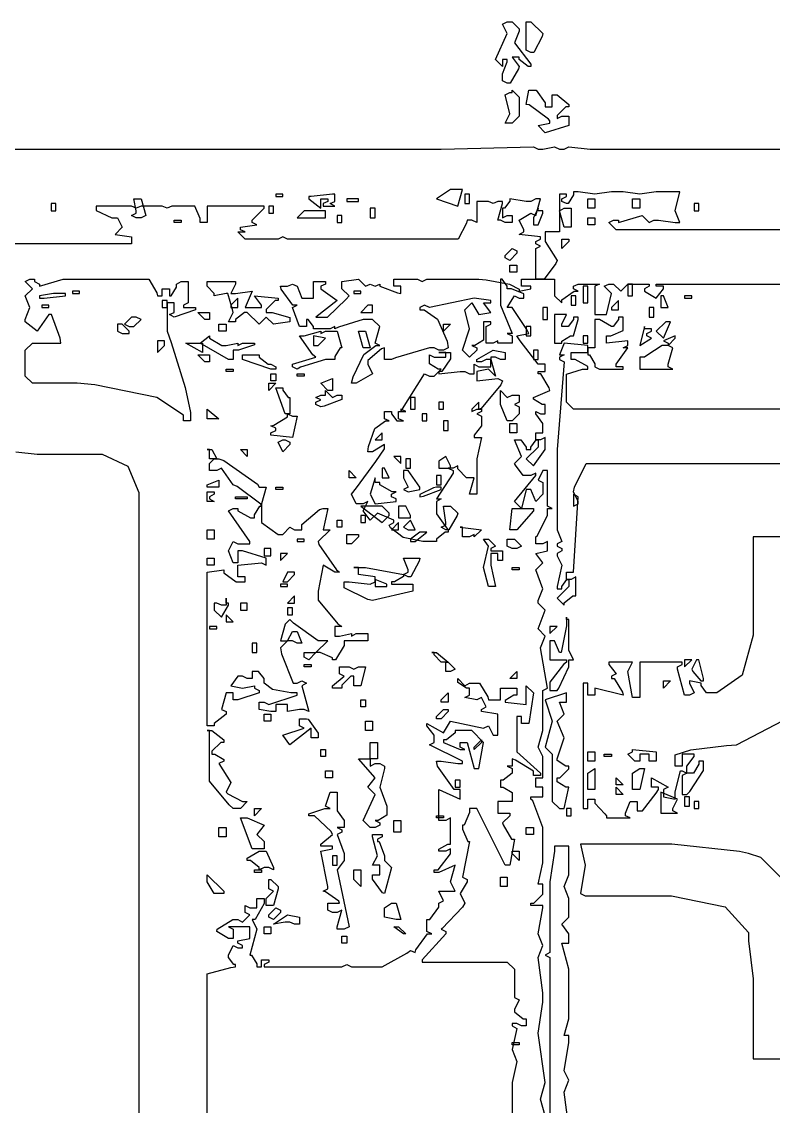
# Model space of a CAD drawing. Extents: x 97 to 264, y 28 to 329.
# Drawn here: x 241.25 to 252.47, y 194.24 to 210.43 of the extents above; entities that cross this region are included whole.
import ezdxf

# ---------------------------------------------------------------- set-up
doc = ezdxf.new("R2010")
doc.units = 0
doc.header["$MEASUREMENT"] = 0

msp = doc.modelspace()

# ---------------------------------------------------------------- linework, layer by layer
at = {"color": 32}
for points in [[(248.568, 210.432), (248.672, 210.326), (248.672, 210.292), (248.602, 210.115), (248.849, 209.797), (248.849, 209.762), (248.805, 209.762), (248.672, 209.868), (248.672, 209.903), (248.568, 209.903), (248.672, 209.762), (248.663, 209.728), (248.538, 209.514), (248.496, 209.514), (248.426, 209.55), (248.426, 209.656), (248.496, 209.833), (248.496, 209.867), (248.426, 209.867), (248.426, 209.762), (248.32, 209.867), (248.496, 210.256), (248.426, 210.396), (248.496, 210.432), (248.568, 210.432)], [(248.779, 210.432), (248.849, 210.432), (249.025, 210.256), (249.016, 210.211), (248.89, 209.973), (248.849, 209.973), (248.779, 210.009), (248.779, 210.432)], [(248.568, 209.41), (248.672, 209.303), (248.672, 209.021), (248.568, 208.915), (248.462, 208.915), (248.532, 209.057), (248.462, 209.338), (248.532, 209.374), (248.568, 209.374), (248.568, 209.41)], [(248.815, 209.41), (248.885, 209.41), (248.929, 209.41), (249.061, 209.223), (249.061, 209.161), (249.167, 209.161), (249.167, 209.338), (249.238, 209.338), (249.414, 209.197), (249.414, 209.161), (249.37, 209.161), (249.238, 209.029), (249.238, 208.985), (249.308, 209.021), (249.414, 209.021), (249.414, 208.88), (249.061, 208.774), (248.955, 208.88), (249.131, 208.915), (249.131, 208.951), (249.113, 208.978), (248.823, 209.189), (248.779, 209.197), (248.815, 209.41)], [(247.438, 207.786), (247.756, 207.68), (247.826, 207.927), (247.65, 207.927), (247.438, 207.786)], [(242.923, 207.786), (243.028, 207.786), (243.1, 207.54), (243.028, 207.504), (242.958, 207.504), (242.888, 207.54), (242.958, 207.574), (242.958, 207.61), (242.923, 207.786)], [(245.04, 207.822), (245.145, 207.822), (245.145, 207.856), (245.04, 207.856), (245.04, 207.822)], [(245.533, 207.822), (245.533, 207.786), (245.71, 207.646), (245.71, 207.786), (245.816, 207.786), (245.816, 207.75), (245.746, 207.716), (245.746, 207.68), (245.922, 207.68), (245.85, 207.716), (245.922, 207.75), (245.922, 207.856), (245.886, 207.856), (245.569, 207.822), (245.533, 207.822)], [(246.098, 207.75), (246.275, 207.75), (246.275, 207.786), (246.098, 207.786), (246.098, 207.75)], [(247.862, 207.716), (247.933, 207.716), (247.933, 207.856), (247.862, 207.856), (247.862, 207.716)], [(249.696, 207.786), (249.803, 207.786), (249.803, 207.646), (249.696, 207.646), (249.696, 207.786)], [(250.366, 207.786), (250.472, 207.786), (250.472, 207.646), (250.366, 207.646), (250.366, 207.786)], [(241.689, 207.61), (241.759, 207.61), (241.759, 207.716), (241.689, 207.716), (241.689, 207.61)], [(244.934, 207.574), (245.004, 207.574), (245.004, 207.68), (244.934, 207.68), (244.934, 207.574)], [(245.357, 207.504), (245.78, 207.504), (245.78, 207.61), (245.463, 207.61), (245.357, 207.504)], [(246.451, 207.504), (246.521, 207.504), (246.521, 207.646), (246.451, 207.646), (246.451, 207.504)], [(248.955, 207.646), (248.885, 207.504), (248.885, 207.397), (248.955, 207.397), (249.025, 207.574), (249.025, 207.61), (248.955, 207.61), (248.955, 207.646)], [(249.45, 207.646), (249.45, 207.363), (249.344, 207.363), (249.273, 207.61), (249.344, 207.646), (249.45, 207.646)], [(251.284, 207.61), (251.354, 207.61), (251.354, 207.716), (251.284, 207.716), (251.284, 207.61)], [(243.523, 207.469), (243.629, 207.469), (243.629, 207.433), (243.523, 207.433), (243.523, 207.469)], [(245.956, 207.433), (246.027, 207.433), (246.027, 207.54), (245.956, 207.54), (245.956, 207.433)], [(249.696, 207.504), (249.803, 207.504), (249.803, 207.397), (249.696, 207.397), (249.696, 207.504)], [(249.308, 207.187), (249.414, 207.187), (249.414, 207.151), (249.308, 207.045), (249.308, 207.187)], [(248.568, 207.045), (248.638, 207.01), (248.638, 206.974), (248.532, 206.868), (248.462, 206.904), (248.462, 206.94), (248.568, 207.045)], [(248.532, 206.798), (248.638, 206.798), (248.638, 206.692), (248.532, 206.692), (248.532, 206.798)], [(241.44, 206.551), (241.512, 206.515), (241.512, 206.481), (241.865, 206.587), (243.1, 206.587), (243.144, 206.587), (243.266, 206.383), (243.276, 206.339), (243.346, 206.339), (243.346, 206.445), (243.453, 206.445), (243.453, 206.339), (243.479, 206.339), (243.557, 206.471), (243.557, 206.515), (243.629, 206.551), (243.733, 206.551), (243.733, 206.235), (243.663, 206.199), (243.663, 206.163), (243.84, 206.163), (243.84, 206.128), (243.523, 206.022), (243.453, 206.058), (243.523, 206.092), (243.523, 206.235), (243.417, 206.235), (243.417, 205.81), (243.477, 205.643), (243.685, 204.97), (243.769, 204.596), (243.769, 204.471), (243.663, 204.471), (243.663, 204.559), (243.266, 204.819), (242.34, 205.008), (242.076, 205.034), (241.406, 205.034), (241.3, 205.14), (241.3, 205.529), (241.406, 205.633), (241.829, 205.633), (241.82, 205.705), (241.694, 206.058), (241.653, 206.058), (241.476, 205.81), (241.3, 205.952), (241.3, 205.986), (241.37, 206.163), (241.3, 206.339), (241.406, 206.445), (241.3, 206.551), (241.37, 206.587), (241.44, 206.587), (241.44, 206.551)], [(244.016, 206.551), (244.439, 206.551), (244.439, 206.515), (244.369, 206.375), (244.439, 206.375), (244.687, 206.411), (244.581, 206.163), (244.828, 206.163), (244.828, 206.199), (244.722, 206.339), (245.074, 206.305), (245.074, 206.269), (245.03, 206.269), (244.898, 206.137), (244.898, 206.092), (244.986, 206.092), (245.251, 206.014), (245.251, 205.986), (245.251, 205.952), (245.004, 205.916), (244.898, 206.022), (244.792, 205.916), (244.615, 206.092), (244.571, 206.092), (244.439, 205.988), (244.439, 205.952), (244.335, 205.952), (244.405, 206.092), (244.395, 206.137), (244.322, 206.375), (244.299, 206.375), (244.122, 206.339), (244.122, 206.375), (244.016, 206.481), (244.016, 206.551)], [(249.626, 206.235), (249.696, 206.235), (249.696, 206.481), (249.626, 206.481), (249.626, 206.235)], [(250.296, 206.339), (250.366, 206.339), (250.366, 206.515), (250.296, 206.515), (250.296, 206.339)], [(241.512, 206.339), (241.512, 206.305), (241.583, 206.305), (241.899, 206.339), (241.899, 206.375), (241.723, 206.375), (241.512, 206.339)], [(242.006, 206.375), (242.112, 206.375), (242.112, 206.411), (242.006, 206.411), (242.006, 206.375)], [(244.369, 206.199), (244.369, 206.163), (244.475, 206.163), (244.475, 206.305), (244.369, 206.199)], [(246.203, 206.375), (246.309, 206.375), (246.309, 206.411), (246.203, 206.411), (246.203, 206.375)], [(249.45, 206.199), (249.52, 206.199), (249.52, 206.339), (249.45, 206.339), (249.45, 206.199)], [(250.789, 206.339), (250.789, 206.163), (250.895, 206.163), (250.825, 206.339), (250.789, 206.339)], [(251.142, 206.305), (251.248, 206.305), (251.248, 206.339), (251.142, 206.339), (251.142, 206.305)], [(241.547, 206.163), (241.653, 206.163), (241.653, 206.199), (241.547, 206.199), (241.547, 206.163)], [(243.346, 206.269), (243.346, 206.163), (243.417, 206.163), (243.417, 206.269), (243.346, 206.269)], [(246.309, 206.092), (246.485, 206.092), (246.485, 206.199), (246.415, 206.199), (246.309, 206.092)], [(249.025, 205.986), (249.097, 205.986), (249.097, 206.163), (249.025, 206.163), (249.025, 205.986)], [(250.049, 206.163), (250.049, 206.128), (250.155, 206.128), (250.155, 206.269), (250.049, 206.163)], [(250.613, 206.022), (250.685, 206.022), (250.685, 206.163), (250.613, 206.163), (250.613, 206.022)], [(242.781, 205.916), (242.852, 205.882), (242.923, 205.882), (243.028, 205.986), (242.958, 206.022), (242.888, 206.022), (242.781, 205.916)], [(243.876, 206.092), (244.052, 206.092), (244.052, 205.986), (243.982, 205.986), (243.876, 206.092)], [(249.202, 206.058), (249.202, 205.633), (249.308, 205.633), (249.308, 205.661), (249.44, 205.74), (249.484, 205.74), (249.554, 205.986), (249.554, 206.022), (249.484, 206.022), (249.484, 205.988), (249.404, 205.882), (249.378, 205.882), (249.308, 205.882), (249.308, 205.916), (249.378, 206.058), (249.202, 206.058)], [(250.155, 206.022), (250.155, 205.988), (250.075, 205.882), (250.049, 205.882), (249.873, 205.986), (249.803, 205.986), (249.803, 205.563), (249.696, 205.563), (249.696, 205.457), (249.723, 205.457), (249.803, 205.325), (249.803, 205.281), (249.873, 205.246), (250.226, 205.246), (250.226, 205.281), (250.119, 205.281), (250.119, 205.317), (250.296, 205.563), (250.226, 205.563), (250.296, 205.599), (250.296, 205.669), (249.979, 205.633), (249.979, 205.74), (250.039, 205.74), (250.226, 205.82), (250.226, 205.846), (250.226, 206.022), (250.155, 206.022)], [(242.675, 205.916), (242.675, 205.81), (242.747, 205.776), (242.852, 205.776), (242.852, 205.81), (242.747, 205.916), (242.675, 205.916)], [(244.192, 205.916), (244.299, 205.916), (244.299, 205.81), (244.192, 205.81), (244.192, 205.916)], [(247.544, 205.916), (247.65, 205.916), (247.544, 205.81), (247.544, 205.916)], [(248.779, 205.74), (248.849, 205.74), (248.849, 205.882), (248.779, 205.882), (248.779, 205.74)], [(250.542, 205.882), (250.472, 205.599), (250.649, 205.705), (250.578, 205.74), (250.578, 205.776), (250.649, 205.81), (250.649, 205.846), (250.542, 205.846), (250.542, 205.882)], [(250.719, 205.81), (250.825, 205.705), (250.931, 205.952), (250.861, 205.952), (250.719, 205.81)], [(243.276, 205.669), (243.276, 205.493), (243.381, 205.599), (243.381, 205.669), (243.276, 205.669)], [(244.052, 205.74), (244.052, 205.705), (244.237, 205.599), (244.299, 205.599), (244.475, 205.633), (244.475, 205.599), (244.545, 205.633), (244.722, 205.633), (244.722, 205.607), (244.483, 205.529), (244.405, 205.529), (244.405, 205.387), (244.335, 205.387), (243.91, 205.633), (244.052, 205.74)], [(245.71, 205.81), (245.71, 205.776), (245.78, 205.81), (245.956, 205.81), (246.027, 205.563), (246, 205.563), (245.922, 205.431), (245.922, 205.387), (245.78, 205.387), (245.409, 205.274), (245.357, 205.246), (245.287, 205.281), (245.287, 205.317), (245.64, 205.423), (245.595, 205.458), (245.393, 205.74), (245.393, 205.74), (245.463, 205.74), (245.71, 205.81)], [(245.604, 205.74), (245.604, 205.599), (245.674, 205.599), (245.78, 205.705), (245.604, 205.74)], [(246.275, 205.81), (246.379, 205.81), (246.451, 205.563), (246.345, 205.563), (246.275, 205.81)], [(249.626, 205.633), (249.696, 205.633), (249.696, 205.74), (249.626, 205.74), (249.626, 205.633)], [(250.825, 205.669), (250.895, 205.633), (250.895, 205.599), (250.807, 205.599), (250.577, 205.45), (250.542, 205.423), (250.472, 205.423), (250.472, 205.246), (250.965, 205.246), (250.895, 205.281), (250.895, 205.317), (250.965, 205.563), (250.895, 205.599), (251.001, 205.705), (251.001, 205.74), (250.825, 205.669)], [(243.699, 205.633), (243.946, 205.633), (243.946, 205.493), (243.699, 205.633)], [(247.474, 205.493), (247.65, 205.493), (247.65, 205.457), (247.65, 205.397), (247.518, 205.21), (247.474, 205.21), (247.474, 205.176), (247.79, 205.21), (247.862, 205.21), (247.933, 205.176), (248.003, 205.176), (248.003, 205.317), (248.073, 205.281), (248.249, 205.281), (248.249, 205.387), (248.179, 205.387), (248.109, 205.353), (248.039, 205.353), (248.039, 205.387), (248.285, 205.529), (248.462, 205.493), (248.462, 205.387), (248.392, 205.387), (248.32, 205.423), (248.249, 205.423), (248.249, 205.387), (248.32, 205.14), (248.215, 205.246), (248.039, 205.21), (248.039, 205.07), (248.356, 205.104), (248.426, 205.07), (248.398, 205.009), (248.108, 204.657), (248.073, 204.647), (248.073, 204.752), (247.967, 204.647), (247.967, 204.611), (248.039, 204.647), (248.109, 204.647), (248.109, 204.611), (248.039, 204.575), (248.109, 204.541), (248.109, 204.399), (248.003, 204.258), (248.003, 204.222), (248.109, 204.222), (248.039, 203.906), (248.039, 203.376), (247.933, 203.376), (248.003, 203.623), (247.933, 203.623), (247.888, 203.623), (247.756, 203.755), (247.756, 203.799), (247.686, 203.765), (247.614, 203.765), (247.686, 203.729), (247.686, 203.693), (247.438, 203.306), (247.51, 203.306), (247.438, 203.27), (247.438, 203.164), (247.438, 203.086), (247.588, 202.875), (247.614, 202.847), (247.614, 202.811), (247.57, 202.811), (247.438, 202.707), (247.438, 202.671), (247.333, 202.671), (247.234, 202.671), (246.939, 202.729), (246.75, 202.873), (246.732, 202.917), (246.804, 202.953), (246.804, 202.988), (246.556, 203.094), (246.451, 202.988), (246.345, 203.13), (246.415, 203.27), (246.345, 203.236), (246.239, 203.236), (246.169, 203.376), (246.247, 203.474), (246.534, 203.867), (246.662, 204.056), (246.662, 204.118), (246.485, 204.012), (246.415, 204.012), (246.423, 204.091), (246.52, 204.36), (246.678, 204.471), (246.732, 204.471), (246.662, 204.505), (246.662, 204.611), (246.768, 204.611), (246.768, 204.577), (246.847, 204.471), (246.874, 204.471), (246.944, 204.471), (246.874, 204.505), (246.874, 204.611), (246.98, 204.611), (246.908, 204.647), (246.908, 204.611), (247.261, 205.176), (247.333, 205.14), (247.403, 205.14), (247.51, 205.246), (247.465, 205.246), (247.333, 205.326), (247.333, 205.353), (247.333, 205.457), (247.403, 205.423), (247.58, 205.423), (247.58, 205.493), (247.474, 205.493)], [(248.885, 205.387), (248.955, 205.387), (248.955, 205.529), (248.885, 205.529), (248.885, 205.387)], [(243.876, 205.457), (244.052, 205.457), (244.052, 205.353), (243.982, 205.353), (243.876, 205.457)], [(244.545, 205.457), (244.792, 205.457), (244.792, 205.423), (244.924, 205.317), (244.968, 205.317), (245.04, 205.281), (245.04, 205.246), (244.968, 205.246), (244.545, 205.387), (244.545, 205.457)], [(244.299, 205.246), (244.405, 205.246), (244.405, 205.21), (244.299, 205.21), (244.299, 205.246)], [(244.968, 205.176), (245.04, 205.176), (245.04, 205.07), (244.968, 205.07), (244.968, 205.176)], [(245.357, 205.176), (245.463, 205.176), (245.463, 205.14), (245.357, 205.14), (245.357, 205.176)], [(244.934, 205.034), (245.04, 205.034), (244.934, 204.928), (244.934, 205.034)], [(245.886, 205.104), (245.886, 204.928), (245.816, 204.928), (245.71, 205.034), (245.886, 205.104)], [(245.04, 204.964), (245.145, 204.964), (245.145, 204.929), (245.223, 204.823), (245.251, 204.823), (245.251, 204.575), (245.181, 204.575), (245.04, 204.964)], [(245.78, 204.928), (245.886, 204.823), (245.956, 204.858), (246.027, 204.858), (246.027, 204.823), (246.027, 204.789), (245.762, 204.691), (245.71, 204.681), (245.64, 204.717), (245.64, 204.752), (245.71, 204.788), (245.64, 204.823), (245.71, 204.858), (245.78, 204.858), (245.78, 204.928)], [(248.392, 204.928), (248.496, 204.823), (248.568, 204.858), (248.672, 204.858), (248.672, 204.752), (248.602, 204.717), (248.672, 204.681), (248.672, 204.575), (248.568, 204.471), (248.496, 204.471), (248.392, 204.717), (248.392, 204.928)], [(247.051, 204.647), (247.121, 204.647), (247.121, 204.823), (247.051, 204.823), (247.051, 204.647)], [(247.474, 204.647), (247.544, 204.647), (247.544, 204.752), (247.474, 204.752), (247.474, 204.647)], [(244.016, 204.647), (244.192, 204.505), (244.016, 204.505), (244.016, 204.647)], [(245.217, 204.575), (245.287, 204.541), (245.357, 204.541), (245.287, 204.222), (244.968, 204.258), (244.968, 204.294), (245.04, 204.329), (245.04, 204.365), (244.968, 204.399), (245.012, 204.409), (245.217, 204.534), (245.217, 204.575)], [(247.227, 204.471), (247.297, 204.471), (247.297, 204.575), (247.227, 204.575), (247.227, 204.471)], [(247.544, 204.329), (247.614, 204.329), (247.614, 204.471), (247.544, 204.471), (247.544, 204.329)], [(248.532, 204.435), (248.638, 204.435), (248.638, 204.294), (248.532, 204.294), (248.532, 204.435)], [(246.521, 204.188), (246.628, 204.188), (246.628, 204.294), (246.521, 204.188)], [(244.016, 204.046), (244.086, 204.046), (244.158, 203.906), (244.052, 203.906), (244.052, 204.046), (244.016, 204.046)], [(244.511, 204.046), (244.615, 204.046), (244.615, 203.942), (244.511, 204.046)], [(245.181, 204.188), (245.251, 204.152), (245.251, 204.118), (245.145, 204.012), (245.074, 204.152), (245.145, 204.188), (245.181, 204.188)], [(244.122, 203.906), (244.192, 203.906), (244.263, 203.879), (244.766, 203.527), (244.792, 203.483), (244.898, 203.483), (244.828, 203.236), (244.828, 202.953), (245.074, 202.777), (245.145, 202.777), (245.251, 202.883), (245.321, 202.847), (245.427, 202.847), (245.427, 202.927), (245.692, 203.148), (245.746, 203.164), (245.816, 203.164), (245.746, 202.847), (245.85, 202.847), (245.674, 202.671), (245.682, 202.627), (245.948, 202.248), (245.992, 202.212), (245.922, 202.212), (245.746, 202.318), (245.674, 201.929), (245.674, 201.797), (245.965, 201.444), (246.027, 201.4), (245.922, 201.4), (245.922, 201.26), (245.992, 201.26), (246.169, 201.296), (246.169, 201.26), (246.239, 201.296), (246.415, 201.296), (246.415, 201.19), (246.063, 201.19), (246.063, 201.119), (245.93, 200.907), (245.886, 200.907), (245.886, 200.934), (245.7, 201.013), (245.64, 201.013), (245.816, 201.19), (245.674, 201.19), (245.303, 201.454), (245.251, 201.506), (245.181, 201.436), (245.11, 201.19), (245.217, 201.19), (245.11, 201.083), (245.127, 200.995), (245.299, 200.554), (245.357, 200.554), (245.427, 200.59), (245.497, 200.554), (245.427, 200.518), (245.533, 200.131), (245.463, 200.165), (245.393, 200.165), (245.217, 200.131), (245.217, 200.237), (245.04, 200.237), (245.04, 200.131), (244.968, 200.131), (244.792, 200.165), (244.792, 200.272), (244.864, 200.272), (244.934, 200.237), (245.357, 200.378), (245.357, 200.414), (245.265, 200.414), (244.99, 200.463), (244.864, 200.558), (244.864, 200.59), (244.864, 200.626), (244.784, 200.731), (244.758, 200.731), (244.687, 200.731), (244.687, 200.624), (244.615, 200.624), (244.545, 200.66), (244.475, 200.66), (244.369, 200.518), (244.545, 200.484), (244.722, 200.518), (244.722, 200.484), (244.792, 200.448), (244.792, 200.414), (244.475, 200.308), (244.405, 200.308), (244.405, 200.414), (244.299, 200.414), (244.228, 200.165), (244.299, 200.131), (244.299, 200.095), (244.122, 199.955), (244.122, 199.919), (244.016, 199.919), (244.016, 202.212), (244.263, 202.248), (244.263, 202.204), (244.449, 202.071), (244.511, 202.071), (244.581, 202.071), (244.581, 202.142), (244.475, 202.142), (244.475, 202.318), (244.828, 202.354), (244.898, 202.318), (244.898, 202.424), (244.545, 202.53), (244.475, 202.53), (244.475, 202.354), (244.405, 202.354), (244.335, 202.53), (244.405, 202.671), (244.475, 202.635), (244.651, 202.635), (244.651, 202.671), (244.335, 203.13), (244.405, 203.164), (244.475, 203.164), (244.475, 203.13), (244.66, 203.024), (244.722, 203.024), (244.722, 203.068), (244.8, 203.2), (244.828, 203.2), (244.818, 203.228), (244.465, 203.491), (244.405, 203.517), (244.228, 203.765), (244.158, 203.729), (244.052, 203.729), (244.052, 203.835), (244.122, 203.906)], [(246.804, 203.942), (246.908, 203.835), (246.908, 203.942), (246.804, 203.942)], [(246.98, 203.765), (247.051, 203.765), (247.051, 203.906), (246.98, 203.906), (246.98, 203.765)], [(247.474, 203.87), (247.474, 203.765), (247.65, 203.765), (247.65, 203.799), (247.58, 203.942), (247.474, 203.87)], [(246.133, 203.729), (246.239, 203.623), (246.133, 203.623), (246.133, 203.729)], [(246.628, 203.765), (246.628, 203.623), (246.732, 203.623), (246.662, 203.765), (246.628, 203.765)], [(246.944, 203.729), (246.944, 203.623), (247.015, 203.483), (246.944, 203.447), (247.015, 203.412), (247.191, 203.447), (247.191, 203.483), (247.015, 203.729), (246.944, 203.729)], [(244.192, 203.589), (244.192, 203.483), (244.016, 203.483), (244.016, 203.517), (244.192, 203.589)], [(246.521, 203.623), (246.451, 203.376), (246.521, 203.236), (246.838, 203.27), (246.838, 203.306), (246.768, 203.34), (246.768, 203.376), (246.838, 203.412), (246.776, 203.412), (246.592, 203.518), (246.592, 203.553), (246.521, 203.553), (246.521, 203.623)], [(247.438, 203.659), (247.438, 203.517), (247.51, 203.517), (247.51, 203.659), (247.438, 203.659)], [(244.016, 203.412), (244.122, 203.412), (244.122, 203.376), (244.052, 203.34), (244.052, 203.306), (244.122, 203.27), (244.016, 203.27), (244.016, 203.412)], [(245.04, 203.483), (245.145, 203.483), (245.145, 203.447), (245.04, 203.447), (245.04, 203.483)], [(247.191, 203.34), (247.244, 203.35), (247.51, 203.449), (247.51, 203.483), (247.438, 203.483), (247.394, 203.474), (247.191, 203.375), (247.191, 203.34)], [(244.439, 203.34), (244.615, 203.34), (244.615, 203.306), (244.439, 203.306), (244.439, 203.34)], [(246.309, 203.2), (246.628, 202.953), (246.732, 203.06), (246.732, 203.094), (246.628, 203.2), (246.309, 203.2)], [(246.874, 203.2), (246.874, 203.024), (247.051, 203.024), (247.051, 203.06), (246.98, 203.2), (246.874, 203.2)], [(247.544, 203.2), (247.65, 203.2), (247.756, 203.094), (247.746, 203.06), (247.621, 202.847), (247.58, 202.847), (247.51, 202.883), (247.58, 202.917), (247.58, 202.953), (247.544, 203.2)], [(248.568, 203.164), (248.885, 203.164), (248.885, 203.13), (248.638, 202.847), (248.532, 202.847), (248.568, 203.164)], [(245.956, 202.988), (246.027, 202.988), (246.027, 202.883), (245.956, 202.883), (245.956, 202.988)], [(246.309, 202.953), (246.379, 202.953), (246.379, 203.06), (246.309, 203.06), (246.309, 202.953)], [(246.768, 202.847), (246.874, 202.847), (246.874, 202.953), (246.768, 202.847)], [(246.944, 202.883), (247.015, 202.847), (247.121, 202.847), (247.051, 202.988), (246.944, 202.883)], [(244.016, 202.847), (244.122, 202.847), (244.122, 202.707), (244.016, 202.707), (244.016, 202.847)], [(246.098, 202.777), (246.275, 202.777), (246.275, 202.741), (246.169, 202.635), (246.098, 202.635), (246.098, 202.777)], [(247.051, 202.707), (247.051, 202.671), (247.121, 202.671), (247.297, 202.811), (247.191, 202.811), (247.051, 202.707)], [(247.79, 202.883), (248.109, 202.847), (248.003, 202.741), (248.003, 202.777), (247.933, 202.741), (247.826, 202.741), (247.826, 202.883), (247.79, 202.883)], [(245.357, 202.671), (245.463, 202.671), (245.463, 202.707), (245.357, 202.707), (245.357, 202.671)], [(248.143, 202.707), (248.215, 202.707), (248.32, 202.601), (248.249, 202.565), (248.249, 202.53), (248.426, 202.53), (248.426, 202.388), (248.356, 202.388), (248.356, 202.494), (248.249, 202.494), (248.249, 202.318), (248.32, 202.001), (248.215, 202.001), (248.143, 202.282), (248.215, 202.601), (248.143, 202.707)], [(248.532, 202.707), (248.602, 202.707), (248.708, 202.601), (248.638, 202.565), (248.568, 202.565), (248.496, 202.601), (248.496, 202.707), (248.532, 202.707)], [(244.016, 202.424), (244.122, 202.424), (244.122, 202.318), (244.016, 202.318), (244.016, 202.424)], [(244.864, 202.458), (244.968, 202.458), (244.968, 202.565), (244.864, 202.565), (244.864, 202.458)], [(245.11, 202.494), (245.11, 202.388), (245.217, 202.494), (245.11, 202.494)], [(246.944, 202.424), (247.191, 202.424), (247.182, 202.38), (247.056, 202.142), (247.015, 202.142), (246.944, 202.178), (247.015, 202.212), (247.015, 202.248), (246.944, 202.424)], [(246.203, 202.282), (246.379, 202.282), (246.944, 202.178), (246.944, 202.151), (246.812, 202.071), (246.768, 202.071), (246.768, 202.035), (247.085, 202.035), (247.085, 201.929), (246.485, 201.789), (246.414, 201.807), (246.063, 201.979), (246.063, 202.035), (246.063, 202.071), (246.133, 202.071), (246.451, 202.035), (246.521, 202.071), (246.521, 202.142), (246.275, 202.178), (246.275, 202.282), (246.203, 202.282)], [(248.568, 202.282), (248.672, 202.282), (248.672, 202.248), (248.568, 202.248), (248.568, 202.282)], [(245.217, 202.212), (245.145, 202.071), (245.217, 202.071), (245.321, 202.178), (245.321, 202.212), (245.217, 202.212)], [(246.521, 202.106), (246.521, 202.001), (246.698, 202.001), (246.698, 202.035), (246.521, 202.106)], [(245.11, 202.001), (245.217, 202.001), (245.217, 202.035), (245.11, 202.035), (245.11, 202.001)], [(244.299, 201.825), (244.299, 201.719), (244.228, 201.719), (244.158, 201.753), (244.122, 201.753), (244.122, 201.648), (244.228, 201.542), (244.335, 201.719), (244.335, 201.753), (244.299, 201.753), (244.299, 201.825)], [(245.217, 201.753), (245.321, 201.753), (245.321, 201.859), (245.217, 201.753)], [(244.511, 201.648), (244.615, 201.648), (244.615, 201.753), (244.511, 201.753), (244.511, 201.648)], [(245.217, 201.577), (245.287, 201.577), (245.287, 201.683), (245.217, 201.683), (245.217, 201.577)], [(244.299, 201.577), (244.299, 201.472), (244.405, 201.472), (244.299, 201.577)], [(249.378, 201.542), (249.378, 201.41), (249.3, 201.013), (249.273, 201.013), (249.202, 201.19), (249.131, 201.19), (249.131, 200.907), (249.378, 200.907), (249.378, 200.871), (249.334, 200.837), (249.131, 200.572), (249.131, 200.484), (249.131, 200.448), (249.238, 200.448), (249.264, 200.484), (249.414, 200.802), (249.414, 200.907), (249.484, 200.907), (249.414, 201.047), (249.414, 201.506), (249.378, 201.506), (249.378, 201.542)], [(244.052, 201.366), (244.158, 201.366), (244.158, 201.4), (244.052, 201.4), (244.052, 201.366)], [(245.287, 201.33), (245.357, 201.33), (245.427, 201.154), (245.357, 201.154), (245.287, 201.19), (245.217, 201.19), (245.287, 201.33)], [(249.131, 201.4), (249.131, 201.296), (249.238, 201.4), (249.131, 201.4)], [(244.687, 201.013), (244.758, 201.013), (244.758, 201.154), (244.687, 201.154), (244.687, 201.013)], [(245.463, 201.013), (245.64, 201.013), (245.533, 200.907), (245.463, 200.943), (245.463, 201.013)], [(247.367, 201.013), (247.438, 201.013), (247.614, 200.871), (247.51, 200.871), (247.403, 200.977), (247.403, 201.013), (247.367, 201.013)], [(245.463, 200.837), (245.569, 200.837), (245.569, 200.801), (245.463, 200.801), (245.463, 200.837)], [(246.027, 200.801), (246.133, 200.801), (246.203, 200.767), (246.275, 200.801), (246.379, 200.801), (246.309, 200.518), (246.203, 200.518), (246.203, 200.66), (246.159, 200.66), (246.027, 200.528), (246.027, 200.484), (245.886, 200.484), (245.886, 200.518), (246.063, 200.66), (245.992, 200.695), (245.992, 200.801), (246.027, 200.801)], [(247.614, 200.871), (247.72, 200.767), (247.65, 200.731), (247.58, 200.731), (247.58, 200.871), (247.614, 200.871)], [(251.142, 200.907), (251.142, 200.801), (251.248, 200.907), (251.142, 200.907)], [(251.318, 200.907), (251.248, 200.767), (251.265, 200.732), (251.385, 200.59), (251.424, 200.59), (251.424, 200.624), (251.354, 200.907), (251.318, 200.907)], [(248.638, 200.731), (248.638, 200.624), (248.532, 200.624), (248.638, 200.731)], [(250.825, 200.59), (250.931, 200.59), (250.825, 200.484), (250.825, 200.59)], [(246.309, 200.308), (246.379, 200.308), (246.379, 200.201), (246.309, 200.201), (246.309, 200.308)], [(247.614, 200.414), (247.614, 200.272), (247.51, 200.272), (247.51, 200.308), (247.614, 200.414)], [(249.061, 200.308), (249.167, 199.989), (249.061, 199.602), (249.167, 199.496), (249.167, 198.79), (249.273, 198.684), (249.344, 198.684), (249.414, 199.003), (249.37, 199.003), (249.238, 199.081), (249.238, 199.107), (249.238, 199.143), (249.282, 199.143), (249.414, 199.275), (249.414, 199.319), (249.37, 199.319), (249.238, 199.4), (249.238, 199.426), (249.344, 199.742), (249.238, 199.989), (249.344, 200.095), (249.273, 200.272), (249.378, 200.272), (249.378, 200.414), (249.061, 200.308)], [(247.544, 200.165), (247.614, 200.165), (247.614, 200.131), (247.51, 200.025), (247.438, 200.025), (247.438, 200.061), (247.544, 200.165)], [(244.864, 200.095), (244.968, 200.095), (244.968, 199.989), (244.864, 199.989), (244.864, 200.095)], [(245.393, 200.025), (245.497, 200.025), (245.524, 200.017), (245.674, 199.812), (245.674, 199.742), (245.569, 199.742), (245.569, 199.885), (245.251, 199.636), (245.145, 199.778), (245.463, 199.885), (245.393, 199.919), (245.393, 200.025)], [(246.379, 199.989), (246.485, 199.989), (246.485, 199.849), (246.379, 199.849), (246.379, 199.989)], [(244.016, 199.849), (244.086, 199.849), (244.263, 199.708), (244.263, 199.672), (244.219, 199.672), (244.086, 199.54), (244.086, 199.496), (244.13, 199.496), (244.263, 199.417), (244.263, 199.39), (244.192, 199.355), (244.369, 199.073), (244.299, 198.931), (244.325, 198.905), (244.542, 198.79), (244.615, 198.79), (244.511, 198.684), (244.405, 198.684), (244.343, 198.738), (244.052, 199.095), (244.052, 199.213), (244.052, 199.849), (244.016, 199.849)], [(247.72, 199.849), (247.72, 199.814), (247.588, 199.708), (247.544, 199.708), (247.544, 199.672), (247.79, 199.566), (247.862, 199.566), (247.79, 199.602), (247.79, 199.672), (247.897, 199.672), (248.003, 199.283), (248.073, 199.283), (248.143, 199.672), (247.967, 199.849), (247.72, 199.849)], [(246.451, 199.672), (246.556, 199.672), (246.556, 199.426), (246.451, 199.426), (246.451, 199.672)], [(248.109, 199.708), (248.109, 199.672), (248.003, 199.566), (248.003, 199.602), (248.109, 199.708)], [(245.71, 199.566), (245.78, 199.566), (245.78, 199.46), (245.71, 199.46), (245.71, 199.566)], [(249.696, 199.532), (249.803, 199.532), (249.803, 199.39), (249.696, 199.39), (249.696, 199.532)], [(250.366, 199.566), (250.719, 199.532), (250.719, 199.39), (250.613, 199.39), (250.613, 199.496), (250.472, 199.496), (250.472, 199.39), (250.402, 199.39), (250.296, 199.496), (250.366, 199.532), (250.366, 199.566)], [(246.275, 199.426), (246.451, 199.426), (246.451, 199.319), (246.521, 199.355), (246.592, 199.355), (246.662, 199.319), (246.662, 199.283), (246.592, 199.003), (246.698, 198.72), (246.698, 198.614), (246.698, 198.588), (246.566, 198.508), (246.521, 198.508), (246.592, 198.473), (246.592, 198.438), (246.521, 198.402), (246.451, 198.402), (246.345, 198.508), (246.521, 198.896), (246.415, 199.003), (246.521, 199.143), (246.275, 199.426)], [(249.943, 199.496), (250.049, 199.496), (250.049, 199.46), (249.943, 199.46), (249.943, 199.496)], [(245.78, 199.249), (245.886, 199.249), (245.886, 199.143), (245.78, 199.143), (245.78, 199.249)], [(249.803, 199.283), (249.803, 198.967), (249.696, 198.967), (249.696, 199.213), (249.803, 199.283)], [(250.472, 199.283), (250.542, 199.283), (250.472, 198.967), (250.366, 198.967), (250.366, 199.213), (250.472, 199.283)], [(247.72, 199.003), (247.79, 199.003), (247.79, 199.107), (247.72, 199.107), (247.72, 199.003)], [(250.119, 199.143), (250.226, 199.037), (250.119, 199.037), (250.119, 199.143)], [(245.85, 198.931), (245.956, 198.931), (245.956, 198.65), (246.063, 198.508), (246.063, 198.402), (245.956, 198.402), (246.027, 198.367), (246.027, 198.331), (245.956, 198.297), (246.063, 198.015), (246.063, 197.908), (245.956, 197.768), (246.133, 196.92), (246.063, 196.886), (245.956, 196.886), (245.956, 196.92), (246.027, 197.167), (245.956, 197.133), (245.886, 197.133), (245.816, 197.167), (245.816, 197.273), (245.992, 197.273), (245.982, 197.3), (245.78, 197.441), (245.746, 197.449), (245.816, 197.485), (245.816, 197.52), (245.71, 198.049), (245.886, 198.085), (245.886, 198.121), (245.71, 198.121), (245.71, 198.155), (245.886, 198.297), (245.868, 198.341), (245.616, 198.578), (245.533, 198.578), (245.533, 198.606), (245.77, 198.684), (245.85, 198.684), (245.78, 198.72), (245.85, 198.931)], [(250.119, 199.003), (250.226, 198.896), (250.119, 198.896), (250.119, 199.003)], [(250.789, 198.931), (250.789, 198.614), (251.037, 198.614), (250.965, 198.65), (250.965, 198.684), (251.037, 198.826), (250.789, 198.931)], [(251.142, 198.72), (251.214, 198.72), (251.214, 198.86), (251.142, 198.86), (251.142, 198.72)], [(251.284, 198.684), (251.354, 198.684), (251.354, 198.79), (251.284, 198.79), (251.284, 198.684)], [(244.511, 198.544), (244.615, 198.544), (244.864, 198.438), (244.758, 198.297), (244.864, 198.191), (244.864, 198.085), (244.687, 198.085), (244.511, 198.544)], [(244.722, 198.684), (244.828, 198.684), (244.722, 198.578), (244.722, 198.684)], [(247.438, 198.578), (247.544, 198.578), (247.544, 198.544), (247.438, 198.544), (247.438, 198.578)], [(249.378, 198.684), (249.378, 198.578), (249.45, 198.578), (249.45, 198.684), (249.378, 198.684)], [(244.192, 198.402), (244.299, 198.402), (244.299, 198.261), (244.192, 198.261), (244.192, 198.402)], [(246.804, 198.508), (246.908, 198.508), (246.908, 198.331), (246.804, 198.331), (246.804, 198.508)], [(248.779, 198.402), (248.885, 198.402), (248.885, 198.297), (248.779, 198.297), (248.779, 198.402)], [(246.521, 198.297), (246.628, 198.297), (246.628, 198.261), (246.556, 198.225), (246.556, 198.191), (246.582, 198.191), (246.662, 197.98), (246.662, 197.908), (246.768, 197.802), (246.662, 197.415), (246.634, 197.425), (246.485, 197.629), (246.485, 197.696), (246.592, 197.696), (246.592, 197.838), (246.485, 197.838), (246.556, 197.979), (246.485, 198.261), (246.485, 198.297), (246.521, 198.297)], [(244.792, 198.049), (244.898, 198.049), (245.004, 197.802), (245.004, 197.768), (244.934, 197.802), (244.864, 197.802), (244.792, 197.768), (244.792, 197.804), (244.66, 197.908), (244.615, 197.908), (244.615, 197.944), (244.792, 198.049)], [(248.568, 198.049), (248.672, 198.049), (248.672, 197.908), (248.568, 198.015), (248.568, 198.049)], [(245.886, 197.838), (245.956, 197.838), (245.956, 197.979), (245.886, 197.979), (245.886, 197.838)], [(244.722, 197.768), (244.828, 197.768), (244.828, 197.732), (244.722, 197.732), (244.722, 197.768)], [(246.203, 197.768), (246.309, 197.768), (246.309, 197.52), (246.203, 197.626), (246.203, 197.768)], [(244.016, 197.696), (244.263, 197.449), (244.263, 197.415), (244.122, 197.415), (244.016, 197.592), (244.016, 197.696)], [(244.968, 197.626), (245.074, 197.52), (245.074, 197.485), (245.004, 197.239), (244.898, 197.239), (244.898, 197.343), (245.004, 197.449), (244.934, 197.485), (244.934, 197.626), (244.968, 197.626)], [(248.392, 197.662), (248.496, 197.662), (248.496, 197.52), (248.392, 197.52), (248.392, 197.662)], [(246.768, 197.273), (246.838, 197.273), (246.908, 197.026), (246.838, 197.026), (246.662, 197.062), (246.662, 197.203), (246.768, 197.273)], [(245.04, 197.203), (245.11, 197.167), (245.11, 197.133), (245.004, 197.026), (244.934, 197.062), (244.934, 197.097), (245.04, 197.203)], [(245.217, 197.097), (245.393, 197.062), (245.393, 196.956), (245.321, 196.956), (245.251, 196.99), (245.181, 196.99), (245.004, 196.956), (245.217, 197.097)], [(244.864, 196.92), (244.968, 196.92), (244.968, 196.814), (244.864, 196.814), (244.864, 196.92)], [(246.804, 196.92), (246.874, 196.92), (246.98, 196.814), (246.944, 196.814), (246.804, 196.92)], [(246.027, 196.78), (246.098, 196.78), (246.098, 196.674), (246.027, 196.674), (246.027, 196.78)], [(248.568, 195.192), (248.672, 195.192), (248.672, 195.156), (248.568, 195.156), (248.568, 195.192)]]:
    msp.add_lwpolyline(points, close=True, dxfattribs=at)
for points in [[(238.231, 208.528), (247.51, 208.528), (248.885, 208.562), (248.885, 208.562), (248.955, 208.528), (249.025, 208.528), (249.202, 208.562), (249.273, 208.528), (249.344, 208.528), (249.414, 208.562), (249.731, 208.528), (255.94, 208.528)], [(252.835, 207.327), (250.119, 207.327), (250.013, 207.433), (250.083, 207.469), (250.155, 207.469), (250.155, 207.433), (250.508, 207.54), (250.613, 207.433), (250.685, 207.469), (250.755, 207.469), (251.001, 207.433), (251.072, 207.433), (251.001, 207.61), (251.072, 207.892), (250.719, 207.892), (250.472, 207.856), (250.226, 207.892), (250.049, 207.892), (249.803, 207.856), (249.554, 207.892), (249.484, 207.892), (249.484, 207.848), (249.404, 207.716), (249.378, 207.716), (249.308, 207.75), (249.308, 207.786), (249.378, 207.822), (249.378, 207.856), (249.273, 207.856), (249.273, 207.293), (249.061, 207.293), (249.061, 207.151), (249.238, 206.868), (249.22, 206.824), (249.047, 206.587), (248.991, 206.587), (248.921, 206.587), (248.921, 207.045), (248.991, 207.081), (248.921, 207.117), (248.921, 207.151), (248.991, 207.187), (248.991, 207.221), (248.672, 207.257), (248.744, 207.293), (248.744, 207.327), (248.672, 207.469), (248.849, 207.574), (248.921, 207.54), (248.991, 207.786), (248.921, 207.786), (248.849, 207.75), (248.779, 207.75), (248.532, 207.786), (248.532, 207.752), (248.452, 207.646), (248.426, 207.646), (248.426, 207.504), (248.496, 207.54), (248.568, 207.54), (248.568, 207.433), (248.462, 207.433), (248.392, 207.469), (248.356, 207.469), (248.426, 207.716), (248.426, 207.75), (248.356, 207.75), (248.285, 207.716), (248.215, 207.75), (248.039, 207.75), (248.039, 207.433), (247.967, 207.469), (247.897, 207.469), (247.887, 207.425), (247.761, 207.187), (247.72, 207.187), (245.217, 207.187), (245.145, 207.221), (245.074, 207.187), (244.581, 207.187), (244.475, 207.293), (244.581, 207.293), (244.511, 207.327), (244.511, 207.363), (244.758, 207.397), (244.687, 207.433), (244.687, 207.469), (244.864, 207.646), (244.864, 207.68), (244.016, 207.68), (244.016, 207.433), (243.91, 207.433), (243.91, 207.495), (243.832, 207.68), (243.805, 207.68), (243.487, 207.68), (243.417, 207.646), (243.346, 207.68), (243.028, 207.68), (242.958, 207.646), (242.888, 207.68), (242.358, 207.68), (242.358, 207.646), (242.358, 207.611), (242.595, 207.504), (242.675, 207.504), (242.747, 207.363), (242.641, 207.257), (242.888, 207.221), (242.888, 207.117), (240.877, 207.117)], [(249.061, 194.098), (248.991, 194.345), (249.061, 194.593), (248.955, 195.333), (249.025, 195.792), (249.025, 195.932), (248.955, 196.461), (249.025, 196.638), (248.955, 196.814), (249.025, 197.203), (249.025, 197.239), (248.849, 197.239), (248.849, 197.273), (248.893, 197.273), (249.025, 197.405), (249.025, 197.449), (249.025, 197.556), (248.955, 197.556), (249.025, 197.872), (249.025, 198.261), (249.025, 198.403), (248.875, 198.8), (248.849, 198.826), (248.849, 198.86), (249.025, 198.86), (249.025, 199.003), (248.921, 199.003), (248.921, 199.143), (249.025, 199.143), (249.025, 199.46), (248.955, 199.602), (249.025, 199.849), (249.025, 200.448), (249.097, 200.484), (248.991, 201.083), (249.061, 201.26), (248.955, 201.366), (249.061, 201.648), (248.955, 201.753), (248.955, 201.789), (249.025, 201.965), (248.921, 202.248), (249.025, 202.354), (248.921, 202.494), (249.097, 202.53), (249.097, 202.671), (249.025, 202.635), (248.921, 202.635), (248.921, 202.741), (248.947, 202.759), (249.097, 203.063), (249.097, 203.164), (249.167, 203.164), (249.097, 203.2), (249.097, 203.729), (249.025, 203.729), (248.955, 203.589), (249.025, 203.553), (249.025, 203.376), (248.921, 203.27), (248.849, 203.447), (248.779, 203.447), (248.708, 203.164), (248.602, 203.27), (248.921, 203.659), (248.921, 203.693), (248.849, 203.659), (248.779, 203.659), (248.734, 203.659), (248.619, 203.809), (248.602, 203.835), (248.708, 203.942), (248.602, 204.188), (248.672, 204.188), (248.699, 204.188), (248.779, 204.082), (248.779, 204.046), (248.849, 204.046), (248.849, 204.082), (248.927, 204.188), (248.955, 204.188), (248.955, 204.082), (248.779, 203.906), (248.885, 203.799), (249.061, 204.046), (249.061, 204.222), (248.991, 204.188), (248.921, 204.188), (248.921, 204.294), (249.025, 204.294), (249.025, 204.435), (248.921, 204.575), (248.921, 204.611), (248.991, 204.575), (249.061, 204.575), (249.061, 204.717), (249.017, 204.717), (248.885, 204.797), (248.885, 204.823), (249.131, 204.928), (249.122, 204.964), (248.996, 205.176), (248.955, 205.176), (248.955, 205.21), (249.061, 205.21), (249.061, 205.317), (248.955, 205.317), (248.69, 205.669), (248.638, 205.74), (248.815, 205.776), (248.787, 205.838), (248.568, 206.163), (248.496, 206.163), (248.602, 206.339), (248.672, 206.305), (248.744, 206.305), (248.744, 206.339), (248.744, 206.367), (248.558, 206.445), (248.496, 206.445), (248.496, 206.481), (248.418, 206.587), (248.392, 206.587), (248.392, 206.199), (248.568, 205.776), (248.496, 205.776), (248.568, 205.74), (248.568, 205.633), (248.356, 205.633), (248.356, 205.669), (248.285, 205.633), (248.179, 205.633), (248.179, 205.882), (248.249, 205.916), (248.249, 205.952), (248.143, 205.952), (248.143, 205.705), (248.143, 205.679), (248.011, 205.599), (247.967, 205.599), (248.039, 205.563), (248.039, 205.529), (247.933, 205.423), (247.826, 205.529), (247.933, 205.846), (247.862, 206.128), (247.967, 206.235), (248.073, 206.058), (248.249, 206.092), (248.143, 206.235), (248.249, 206.235), (248.249, 206.269), (248.003, 206.305), (247.333, 206.163), (247.261, 206.199), (247.191, 206.163), (247.191, 206.128), (247.257, 206.128), (247.456, 205.992), (247.596, 205.661), (247.614, 205.563), (247.544, 205.529), (247.474, 205.529), (247.403, 205.563), (247.333, 205.563), (247.333, 205.563), (246.829, 205.414), (246.768, 205.387), (246.662, 205.387), (246.662, 205.563), (246.618, 205.547), (246.415, 205.375), (246.415, 205.317), (246.485, 205.176), (246.239, 205.034), (246.169, 205.034), (246.195, 205.132), (246.353, 205.463), (246.531, 205.599), (246.592, 205.599), (246.521, 205.633), (246.592, 205.882), (246.485, 205.986), (246.344, 205.986), (245.974, 205.873), (245.922, 205.846), (245.922, 205.882), (245.85, 205.846), (245.604, 205.846), (245.604, 205.882), (245.524, 205.986), (245.497, 205.986), (245.497, 205.882), (245.393, 205.882), (245.287, 206.163), (245.357, 206.199), (245.295, 206.199), (245.118, 206.437), (245.11, 206.481), (245.217, 206.481), (245.287, 206.515), (245.357, 206.481), (245.427, 206.305), (245.604, 206.305), (245.604, 206.551), (245.78, 206.551), (245.78, 206.515), (245.71, 206.481), (245.71, 206.445), (245.956, 206.269), (245.64, 206.022), (245.71, 206.022), (245.814, 206.022), (246.089, 206.287), (246.133, 206.339), (246.027, 206.445), (246.027, 206.551), (246.275, 206.587), (246.379, 206.481), (246.451, 206.515), (246.521, 206.481), (246.592, 206.515), (246.592, 206.481), (246.855, 206.385), (246.908, 206.375), (246.908, 206.481), (246.804, 206.481), (246.804, 206.587), (247.157, 206.587), (247.227, 206.551), (247.297, 206.587), (248.073, 206.587), (248.178, 206.579), (248.531, 206.513), (248.672, 206.437), (248.672, 206.411), (248.849, 206.445), (248.849, 206.481), (248.708, 206.481), (248.708, 206.587), (249.202, 206.587), (249.202, 206.339), (249.308, 206.235), (249.308, 206.279), (249.493, 206.411), (249.554, 206.411), (249.484, 206.445), (249.484, 206.481), (249.554, 206.515), (249.873, 206.515), (249.803, 206.481), (249.803, 206.058), (249.979, 206.058), (250.049, 206.375), (249.943, 206.481), (250.013, 206.515), (250.083, 206.515), (250.19, 206.411), (250.296, 206.515), (250.613, 206.515), (250.613, 206.481), (250.542, 206.445), (250.542, 206.411), (250.719, 206.305), (250.825, 206.445), (250.825, 206.481), (250.719, 206.481), (250.719, 206.515), (252.978, 206.515)], [(252.878, 204.647), (252.342, 204.647), (249.484, 204.647), (249.378, 204.752), (249.378, 205.14), (249.378, 205.168), (249.616, 205.246), (249.696, 205.246), (249.696, 205.282), (249.51, 205.387), (249.45, 205.387), (249.45, 205.493), (249.696, 205.493), (249.696, 205.599), (249.344, 205.633), (249.273, 205.457), (249.344, 205.457), (249.273, 205.423), (249.273, 205.387), (249.344, 205.353), (249.238, 204.046), (249.238, 202.847), (249.308, 202.671), (249.238, 202.635), (249.238, 202.601), (249.308, 202.565), (249.308, 202.53), (249.238, 202.494), (249.238, 202.458), (249.308, 202.318), (249.238, 202.001), (249.238, 201.965), (249.308, 201.965), (249.308, 202.001), (249.386, 202.106), (249.414, 202.106), (249.414, 202.001), (249.238, 201.825), (249.344, 201.719), (249.344, 201.754), (249.476, 201.859), (249.52, 201.859), (249.52, 202.142), (249.45, 202.106), (249.378, 202.106), (249.378, 202.212), (249.484, 202.212), (249.554, 203.34), (249.484, 203.376), (249.484, 203.2), (249.554, 203.236), (249.554, 203.27), (249.484, 203.412), (249.501, 203.483), (249.673, 203.835), (249.731, 203.835), (252.306, 203.835), (252.815, 203.835)], [(241.16, 204.012), (241.476, 203.976), (242.322, 203.976), (242.449, 203.976), (242.83, 203.795), (242.994, 203.402), (242.994, 203.27), (242.994, 193.005)], [(253.154, 202.741), (252.166, 202.741), (252.166, 201.472), (252.166, 201.273), (252.002, 200.678), (251.622, 200.414), (251.495, 200.414), (251.468, 200.414), (251.39, 200.52), (251.39, 200.554), (251.214, 200.59), (251.214, 200.554), (251.284, 200.414), (251.214, 200.378), (251.142, 200.378), (251.037, 200.767), (251.037, 200.801), (251.108, 200.837), (251.108, 200.871), (250.472, 200.871), (250.472, 200.342), (250.366, 200.342), (250.296, 200.731), (250.366, 200.871), (250.013, 200.871), (250.013, 200.837), (250.119, 200.695), (250.049, 200.66), (250.049, 200.624), (250.093, 200.624), (250.216, 200.422), (250.226, 200.378), (249.803, 200.484), (249.803, 200.378), (249.696, 200.378), (249.696, 200.554), (249.626, 200.554), (249.626, 198.684), (249.696, 198.684), (249.696, 198.826), (249.803, 198.826), (249.803, 198.764), (249.951, 198.606), (249.979, 198.578), (249.979, 198.544), (250.332, 198.544), (250.26, 198.578), (250.26, 198.614), (250.332, 198.79), (250.436, 198.79), (250.436, 198.65), (250.515, 198.65), (250.719, 198.914), (250.755, 198.967), (250.755, 199.003), (250.649, 199.003), (250.649, 199.143), (250.895, 199.003), (250.825, 198.967), (250.825, 198.86), (251.001, 198.826), (251.001, 198.932), (251.08, 199.249), (251.108, 199.249), (251.178, 199.213), (251.108, 199.179), (251.108, 198.896), (251.178, 198.896), (251.222, 198.941), (251.424, 199.252), (251.424, 199.355), (251.424, 199.39), (251.354, 199.39), (251.354, 199.346), (251.274, 199.213), (251.248, 199.213), (251.178, 199.213), (251.178, 199.319), (251.284, 199.46), (251.284, 199.496), (251.108, 199.496), (251.108, 199.319), (251.001, 199.319), (251.001, 199.46), (251.001, 199.486), (251.234, 199.563), (251.769, 199.628), (251.919, 199.636), (252.729, 200.061)], [(244.016, 193.182), (244.016, 196.18), (244.016, 196.216), (244.369, 196.313), (244.439, 196.321), (244.439, 196.357), (244.413, 196.357), (244.335, 196.463), (244.335, 196.497), (244.405, 196.638), (244.475, 196.603), (244.545, 196.603), (244.545, 196.638), (244.475, 196.674), (244.475, 196.71), (244.651, 196.744), (244.651, 196.92), (244.335, 196.92), (244.405, 196.886), (244.405, 196.744), (244.335, 196.744), (244.158, 196.85), (244.166, 196.886), (244.398, 197.026), (244.475, 197.026), (244.545, 196.99), (244.651, 197.097), (244.581, 197.133), (244.581, 197.239), (244.651, 197.203), (244.758, 197.203), (244.758, 197.343), (244.864, 197.343), (244.864, 197.265), (244.731, 197.026), (244.687, 197.026), (244.758, 196.886), (244.651, 196.497), (244.677, 196.497), (244.758, 196.365), (244.758, 196.321), (244.828, 196.321), (244.828, 196.427), (244.934, 196.427), (244.934, 196.391), (244.864, 196.357), (244.864, 196.321), (246.027, 196.321), (246.098, 196.357), (246.169, 196.321), (246.485, 196.321), (246.626, 196.321), (246.997, 196.523), (247.051, 196.567), (247.121, 196.533), (247.129, 196.577), (247.307, 196.814), (247.367, 196.814), (247.297, 196.85), (247.297, 197.026), (247.341, 197.026), (247.474, 197.212), (247.474, 197.273), (247.544, 197.309), (247.474, 197.449), (247.72, 197.449), (247.65, 197.592), (247.72, 197.838), (247.474, 197.732), (247.403, 197.732), (247.403, 197.768), (247.464, 197.768), (247.65, 198.006), (247.65, 198.085), (247.58, 198.049), (247.474, 198.049), (247.474, 198.077), (247.606, 198.155), (247.65, 198.155), (247.65, 198.544), (247.58, 198.508), (247.474, 198.508), (247.474, 198.967), (247.79, 198.826), (247.79, 198.967), (247.702, 198.967), (247.456, 199.319), (247.438, 199.39), (247.51, 199.39), (247.756, 199.355), (247.826, 199.355), (247.826, 199.39), (247.333, 199.636), (247.403, 199.672), (247.403, 199.778), (247.297, 199.919), (247.297, 199.955), (247.544, 199.813), (247.65, 199.989), (248.143, 199.885), (248.215, 199.919), (248.285, 199.778), (248.356, 199.778), (248.356, 200.095), (248.109, 200.131), (248.109, 200.165), (248.179, 200.201), (248.109, 200.342), (248.039, 200.308), (247.862, 200.342), (247.933, 200.378), (247.933, 200.484), (247.888, 200.484), (247.756, 200.564), (247.756, 200.59), (247.756, 200.624), (247.862, 200.518), (247.933, 200.554), (248.039, 200.554), (248.083, 200.554), (248.205, 200.352), (248.215, 200.308), (248.392, 200.308), (248.392, 200.484), (248.638, 200.484), (248.638, 200.378), (248.594, 200.378), (248.462, 200.299), (248.462, 200.272), (248.779, 200.237), (248.779, 200.518), (248.885, 200.414), (248.815, 199.955), (248.708, 199.955), (248.708, 200.061), (248.638, 200.061), (248.638, 199.532), (248.991, 199.213), (248.991, 199.179), (248.885, 199.179), (248.885, 199.241), (248.62, 199.409), (248.568, 199.426), (248.568, 199.319), (248.496, 199.319), (248.568, 199.283), (248.568, 199.249), (248.568, 199.215), (248.436, 199.107), (248.392, 199.107), (248.392, 199.003), (248.436, 199.003), (248.568, 198.924), (248.568, 198.896), (248.568, 198.79), (248.356, 198.79), (248.356, 198.614), (248.532, 198.614), (248.532, 198.578), (248.426, 198.473), (248.434, 198.439), (248.559, 198.225), (248.602, 198.225), (248.532, 197.838), (248.462, 197.838), (248.039, 198.684), (247.933, 198.684), (247.933, 198.623), (247.852, 198.438), (247.826, 198.438), (247.826, 198.377), (247.905, 198.191), (247.933, 198.191), (247.826, 197.662), (247.897, 197.626), (247.897, 197.592), (247.79, 197.415), (247.862, 197.273), (247.826, 197.212), (247.526, 196.896), (247.51, 196.886), (247.58, 196.85), (247.58, 196.814), (247.227, 196.427), (247.227, 196.391), (248.496, 196.391), (248.602, 196.285), (248.602, 195.862), (248.672, 195.828), (248.602, 195.685), (248.602, 195.651), (248.734, 195.545), (248.779, 195.545), (248.779, 195.439), (248.708, 195.439), (248.638, 195.475), (248.568, 195.475), (248.568, 195.439), (248.638, 195.403), (248.568, 195.086), (248.638, 194.91), (248.568, 194.593), (248.568, 193.182)], [(249.414, 193.922), (249.344, 194.451), (249.414, 194.627), (249.344, 194.769), (249.414, 195.192), (249.414, 195.298), (249.344, 195.298), (249.414, 195.545), (249.414, 196.285), (249.308, 196.674), (249.414, 196.674), (249.414, 196.814), (249.308, 196.956), (249.414, 197.062), (249.414, 197.343), (249.344, 197.52), (249.414, 197.696), (249.414, 198.121), (249.202, 198.121), (249.202, 198.049), (249.202, 198.049), (249.131, 197.592), (249.131, 196.533), (249.061, 196.497), (249.131, 196.461), (249.131, 194.134)], [(252.918, 197.31), (252.28, 197.954), (252.096, 198.015), (251.963, 198.042), (250.95, 198.155), (250.613, 198.155), (249.59, 198.155), (249.66, 197.838), (249.59, 197.415), (249.66, 197.379), (250.685, 197.379), (250.949, 197.379), (251.747, 197.217), (252.096, 196.836), (252.096, 196.71), (252.166, 196.144), (252.166, 194.946), (253.86, 194.946)]]:
    msp.add_lwpolyline(points, dxfattribs=at)

doc.saveas('drawing.dxf')
